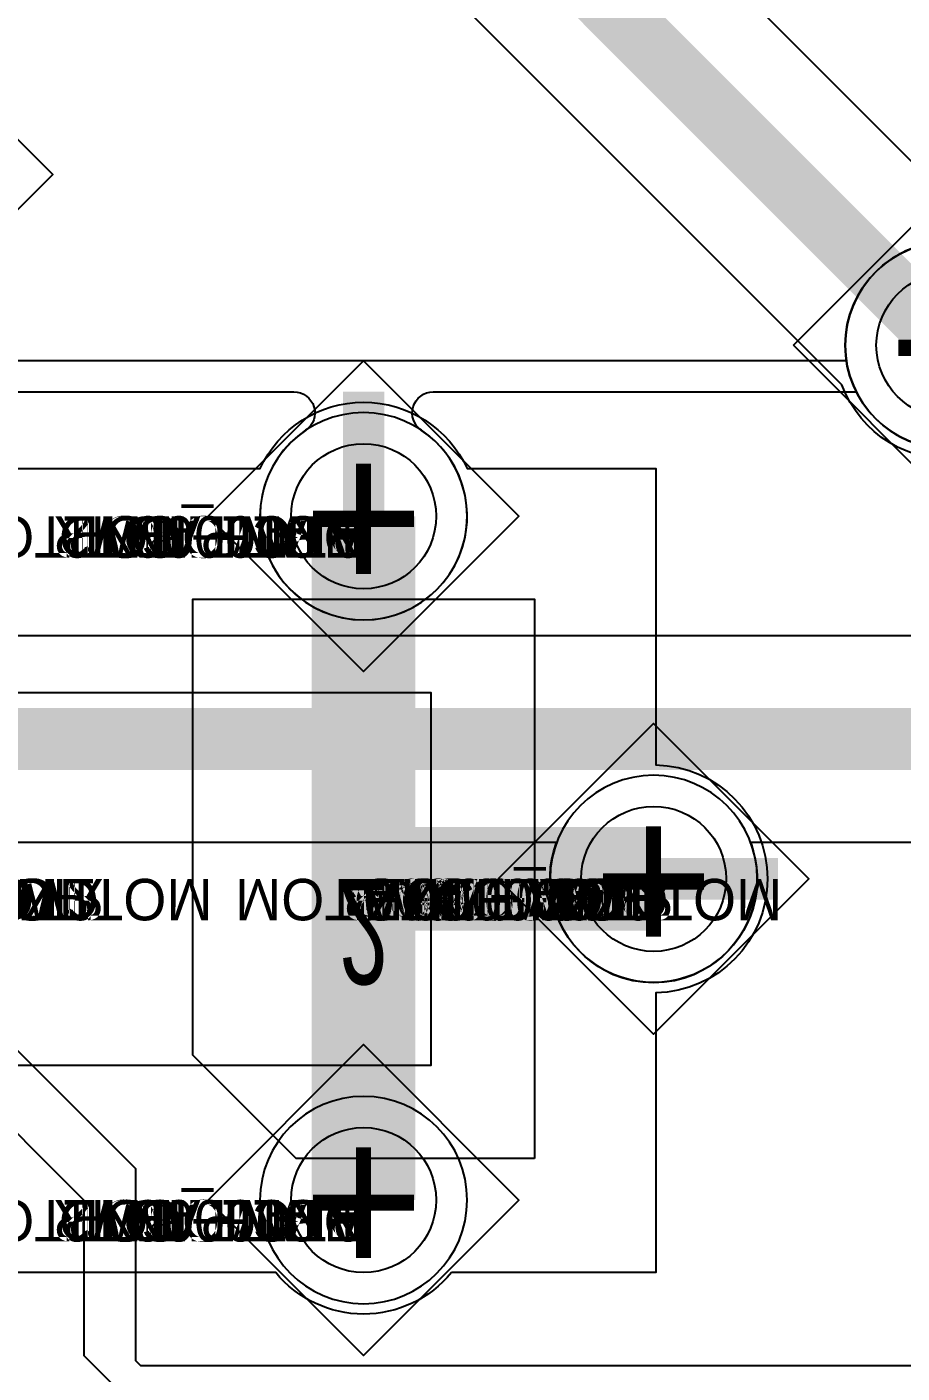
# Model space of a CAD drawing. Extents: x 0 to 323, y 0 to 320.
# Drawn here: x 52.89 to 57.11, y 205.42 to 211.92 of the extents above; entities that cross this region are included whole.
import ezdxf
from ezdxf.enums import TextEntityAlignment as Align

# ---------------------------------------------------------------- set-up
doc = ezdxf.new("R2010")
doc.units = 0
doc.header["$MEASUREMENT"] = 0
doc.layers.get('0').update_dxf_attribs({"linetype": 'CONTINUOUS'})
for name, color, linetype in [('CDN_FIGURES', 7, 'CONTINUOUS'), ('ETCH_BOTTOM', 7, 'CONTINUOUS'), ('ETCH_GND', 3, 'CONTINUOUS'), ('ETCH_INT1', 4, 'CONTINUOUS'), ('ETCH_INT2', 5, 'CONTINUOUS'), ('ETCH_PWR', 6, 'CONTINUOUS'), ('ETCH_TOP', 2, 'CONTINUOUS'), ('MANUFACTURING_NCLEGEND-1-6', 8, 'CONTINUOUS'), ('PACKAGE_GEOMETRY_ASSEMBLY_TOP', 11, 'CONTINUOUS'), ('PACKAGE_GEOMETRY_PIN_NUMBER', 9, 'CONTINUOUS')]:
    doc.layers.add(name, color=color, linetype=linetype)

# ---------------------------------------------------------------- blocks, each defined once
blk = doc.blocks.new('PAD_INFO')
for tag in ['SHAPE_TYPE', 'PAD_HEIGHT', 'PAD_LAYER', 'PAD_TYPE', 'PAD_WIDTH']:
    blk.add_attdef(tag, (0, 0), '', height=0.2)
at = {"flags": 2}
blk.add_attdef('CDN_TYPE', (0, 0), '', height=0.2, dxfattribs=at)
blk = doc.blocks.new('DRILL_INFO')
at = {"flags": 2}
blk.add_attdef('CDN_TYPE', (0, 0), '', height=0.2, dxfattribs=at)
for tag in ['FSHAPE', 'FCHAR', 'DRILL_HEIGHT', 'DIAMETER', 'PLATED', 'DRILL_WIDTH']:
    blk.add_attdef(tag, (0, 0), '', height=0.2)
blk = doc.blocks.new('VIA0700X0300')
at = {"layer": 'ETCH_BOTTOM'}
blk.add_circle((0, 0), 0.35, dxfattribs=at)
at = {"layer": 'ETCH_GND'}
blk.add_circle((0, 0), 0.35, dxfattribs=at)
at = {"layer": 'ETCH_INT1'}
blk.add_circle((0, 0), 0.35, dxfattribs=at)
at = {"layer": 'ETCH_INT2'}
blk.add_circle((0, 0), 0.35, dxfattribs=at)
at = {"layer": 'ETCH_PWR'}
blk.add_circle((0, 0), 0.35, dxfattribs=at)
at = {"layer": 'ETCH_TOP'}
blk.add_circle((0, 0), 0.35, dxfattribs=at)
ref = blk.add_blockref('PAD_INFO', (0, 0))
ref.add_attrib('PAD_LAYER', 'ETCH_TOP', (0, 0), dxfattribs={"height": 0.2})
ref.add_attrib('SHAPE_TYPE', 'NULL', (0, 0), dxfattribs={"height": 0.2})
ref.add_attrib('PAD_TYPE', 'ANTIPAD', (0, 0), dxfattribs={"height": 0.2})
ref.add_attrib('PAD_WIDTH', '0.000000', (0, 0), dxfattribs={"height": 0.2})
ref.add_attrib('PAD_HEIGHT', '0.000000', (0, 0), dxfattribs={"height": 0.2})
ref = blk.add_blockref('PAD_INFO', (0, 0))
ref.add_attrib('PAD_LAYER', 'ETCH_GND', (0, 0), dxfattribs={"height": 0.2})
ref.add_attrib('SHAPE_TYPE', 'NULL', (0, 0), dxfattribs={"height": 0.2})
ref.add_attrib('PAD_TYPE', 'ANTIPAD', (0, 0), dxfattribs={"height": 0.2})
ref.add_attrib('PAD_WIDTH', '0.000000', (0, 0), dxfattribs={"height": 0.2})
ref.add_attrib('PAD_HEIGHT', '0.000000', (0, 0), dxfattribs={"height": 0.2})
ref = blk.add_blockref('PAD_INFO', (0, 0))
ref.add_attrib('PAD_LAYER', 'ETCH_INT1', (0, 0), dxfattribs={"height": 0.2})
ref.add_attrib('SHAPE_TYPE', 'NULL', (0, 0), dxfattribs={"height": 0.2})
ref.add_attrib('PAD_TYPE', 'ANTIPAD', (0, 0), dxfattribs={"height": 0.2})
ref.add_attrib('PAD_WIDTH', '0.000000', (0, 0), dxfattribs={"height": 0.2})
ref.add_attrib('PAD_HEIGHT', '0.000000', (0, 0), dxfattribs={"height": 0.2})
ref = blk.add_blockref('PAD_INFO', (0, 0))
ref.add_attrib('PAD_LAYER', 'ETCH_INT2', (0, 0), dxfattribs={"height": 0.2})
ref.add_attrib('SHAPE_TYPE', 'NULL', (0, 0), dxfattribs={"height": 0.2})
ref.add_attrib('PAD_TYPE', 'ANTIPAD', (0, 0), dxfattribs={"height": 0.2})
ref.add_attrib('PAD_WIDTH', '0.000000', (0, 0), dxfattribs={"height": 0.2})
ref.add_attrib('PAD_HEIGHT', '0.000000', (0, 0), dxfattribs={"height": 0.2})
ref = blk.add_blockref('PAD_INFO', (0, 0))
ref.add_attrib('PAD_LAYER', 'ETCH_PWR', (0, 0), dxfattribs={"height": 0.2})
ref.add_attrib('SHAPE_TYPE', 'NULL', (0, 0), dxfattribs={"height": 0.2})
ref.add_attrib('PAD_TYPE', 'ANTIPAD', (0, 0), dxfattribs={"height": 0.2})
ref.add_attrib('PAD_WIDTH', '0.000000', (0, 0), dxfattribs={"height": 0.2})
ref.add_attrib('PAD_HEIGHT', '0.000000', (0, 0), dxfattribs={"height": 0.2})
ref = blk.add_blockref('PAD_INFO', (0, 0))
ref.add_attrib('PAD_LAYER', 'ETCH_BOTTOM', (0, 0), dxfattribs={"height": 0.2})
ref.add_attrib('SHAPE_TYPE', 'NULL', (0, 0), dxfattribs={"height": 0.2})
ref.add_attrib('PAD_TYPE', 'ANTIPAD', (0, 0), dxfattribs={"height": 0.2})
ref.add_attrib('PAD_WIDTH', '0.000000', (0, 0), dxfattribs={"height": 0.2})
ref.add_attrib('PAD_HEIGHT', '0.000000', (0, 0), dxfattribs={"height": 0.2})
ref = blk.add_blockref('PAD_INFO', (0, 0))
ref.add_attrib('PAD_LAYER', 'ETCH_TOP', (0, 0), dxfattribs={"height": 0.2})
ref.add_attrib('SHAPE_TYPE', 'NULL', (0, 0), dxfattribs={"height": 0.2})
ref.add_attrib('PAD_TYPE', 'THERMAL', (0, 0), dxfattribs={"height": 0.2})
ref.add_attrib('PAD_WIDTH', '0.000000', (0, 0), dxfattribs={"height": 0.2})
ref.add_attrib('PAD_HEIGHT', '0.000000', (0, 0), dxfattribs={"height": 0.2})
ref = blk.add_blockref('PAD_INFO', (0, 0))
ref.add_attrib('PAD_LAYER', 'ETCH_GND', (0, 0), dxfattribs={"height": 0.2})
ref.add_attrib('SHAPE_TYPE', 'NULL', (0, 0), dxfattribs={"height": 0.2})
ref.add_attrib('PAD_TYPE', 'THERMAL', (0, 0), dxfattribs={"height": 0.2})
ref.add_attrib('PAD_WIDTH', '0.000000', (0, 0), dxfattribs={"height": 0.2})
ref.add_attrib('PAD_HEIGHT', '0.000000', (0, 0), dxfattribs={"height": 0.2})
ref = blk.add_blockref('PAD_INFO', (0, 0))
ref.add_attrib('PAD_LAYER', 'ETCH_INT1', (0, 0), dxfattribs={"height": 0.2})
ref.add_attrib('SHAPE_TYPE', 'NULL', (0, 0), dxfattribs={"height": 0.2})
ref.add_attrib('PAD_TYPE', 'THERMAL', (0, 0), dxfattribs={"height": 0.2})
ref.add_attrib('PAD_WIDTH', '0.000000', (0, 0), dxfattribs={"height": 0.2})
ref.add_attrib('PAD_HEIGHT', '0.000000', (0, 0), dxfattribs={"height": 0.2})
ref = blk.add_blockref('PAD_INFO', (0, 0))
ref.add_attrib('PAD_LAYER', 'ETCH_INT2', (0, 0), dxfattribs={"height": 0.2})
ref.add_attrib('SHAPE_TYPE', 'NULL', (0, 0), dxfattribs={"height": 0.2})
ref.add_attrib('PAD_TYPE', 'THERMAL', (0, 0), dxfattribs={"height": 0.2})
ref.add_attrib('PAD_WIDTH', '0.000000', (0, 0), dxfattribs={"height": 0.2})
ref.add_attrib('PAD_HEIGHT', '0.000000', (0, 0), dxfattribs={"height": 0.2})
ref = blk.add_blockref('PAD_INFO', (0, 0))
ref.add_attrib('PAD_LAYER', 'ETCH_PWR', (0, 0), dxfattribs={"height": 0.2})
ref.add_attrib('SHAPE_TYPE', 'NULL', (0, 0), dxfattribs={"height": 0.2})
ref.add_attrib('PAD_TYPE', 'THERMAL', (0, 0), dxfattribs={"height": 0.2})
ref.add_attrib('PAD_WIDTH', '0.000000', (0, 0), dxfattribs={"height": 0.2})
ref.add_attrib('PAD_HEIGHT', '0.000000', (0, 0), dxfattribs={"height": 0.2})
ref = blk.add_blockref('PAD_INFO', (0, 0))
ref.add_attrib('PAD_LAYER', 'ETCH_BOTTOM', (0, 0), dxfattribs={"height": 0.2})
ref.add_attrib('SHAPE_TYPE', 'NULL', (0, 0), dxfattribs={"height": 0.2})
ref.add_attrib('PAD_TYPE', 'THERMAL', (0, 0), dxfattribs={"height": 0.2})
ref.add_attrib('PAD_WIDTH', '0.000000', (0, 0), dxfattribs={"height": 0.2})
ref.add_attrib('PAD_HEIGHT', '0.000000', (0, 0), dxfattribs={"height": 0.2})
ref = blk.add_blockref('PAD_INFO', (0, 0))
ref.add_attrib('PAD_LAYER', 'ETCH_TOP', (0, 0), dxfattribs={"height": 0.2})
ref.add_attrib('SHAPE_TYPE', 'CIRCLE', (0, 0), dxfattribs={"height": 0.2})
ref.add_attrib('PAD_TYPE', 'REGULAR', (0, 0), dxfattribs={"height": 0.2})
ref.add_attrib('PAD_WIDTH', '0.700000', (0, 0), dxfattribs={"height": 0.2})
ref.add_attrib('PAD_HEIGHT', '0.700000', (0, 0), dxfattribs={"height": 0.2})
ref = blk.add_blockref('PAD_INFO', (0, 0))
ref.add_attrib('PAD_LAYER', 'ETCH_GND', (0, 0), dxfattribs={"height": 0.2})
ref.add_attrib('SHAPE_TYPE', 'CIRCLE', (0, 0), dxfattribs={"height": 0.2})
ref.add_attrib('PAD_TYPE', 'REGULAR', (0, 0), dxfattribs={"height": 0.2})
ref.add_attrib('PAD_WIDTH', '0.700000', (0, 0), dxfattribs={"height": 0.2})
ref.add_attrib('PAD_HEIGHT', '0.700000', (0, 0), dxfattribs={"height": 0.2})
ref = blk.add_blockref('PAD_INFO', (0, 0))
ref.add_attrib('PAD_LAYER', 'ETCH_INT1', (0, 0), dxfattribs={"height": 0.2})
ref.add_attrib('SHAPE_TYPE', 'CIRCLE', (0, 0), dxfattribs={"height": 0.2})
ref.add_attrib('PAD_TYPE', 'REGULAR', (0, 0), dxfattribs={"height": 0.2})
ref.add_attrib('PAD_WIDTH', '0.700000', (0, 0), dxfattribs={"height": 0.2})
ref.add_attrib('PAD_HEIGHT', '0.700000', (0, 0), dxfattribs={"height": 0.2})
ref = blk.add_blockref('PAD_INFO', (0, 0))
ref.add_attrib('PAD_LAYER', 'ETCH_INT2', (0, 0), dxfattribs={"height": 0.2})
ref.add_attrib('SHAPE_TYPE', 'CIRCLE', (0, 0), dxfattribs={"height": 0.2})
ref.add_attrib('PAD_TYPE', 'REGULAR', (0, 0), dxfattribs={"height": 0.2})
ref.add_attrib('PAD_WIDTH', '0.700000', (0, 0), dxfattribs={"height": 0.2})
ref.add_attrib('PAD_HEIGHT', '0.700000', (0, 0), dxfattribs={"height": 0.2})
ref = blk.add_blockref('PAD_INFO', (0, 0))
ref.add_attrib('PAD_LAYER', 'ETCH_PWR', (0, 0), dxfattribs={"height": 0.2})
ref.add_attrib('SHAPE_TYPE', 'CIRCLE', (0, 0), dxfattribs={"height": 0.2})
ref.add_attrib('PAD_TYPE', 'REGULAR', (0, 0), dxfattribs={"height": 0.2})
ref.add_attrib('PAD_WIDTH', '0.700000', (0, 0), dxfattribs={"height": 0.2})
ref.add_attrib('PAD_HEIGHT', '0.700000', (0, 0), dxfattribs={"height": 0.2})
ref = blk.add_blockref('PAD_INFO', (0, 0))
ref.add_attrib('PAD_LAYER', 'ETCH_BOTTOM', (0, 0), dxfattribs={"height": 0.2})
ref.add_attrib('SHAPE_TYPE', 'CIRCLE', (0, 0), dxfattribs={"height": 0.2})
ref.add_attrib('PAD_TYPE', 'REGULAR', (0, 0), dxfattribs={"height": 0.2})
ref.add_attrib('PAD_WIDTH', '0.700000', (0, 0), dxfattribs={"height": 0.2})
ref.add_attrib('PAD_HEIGHT', '0.700000', (0, 0), dxfattribs={"height": 0.2})
ref = blk.add_blockref('DRILL_INFO', (0, 0))
ref.add_attrib('DIAMETER', '0.300000', (0, 0), dxfattribs={"height": 0.2})
ref.add_attrib('PLATED', 'PLATED', (0, 0), dxfattribs={"height": 0.2})
ref.add_attrib('FSHAPE', 'DIAMOND', (0, 0), dxfattribs={"height": 0.2})
ref.add_attrib('FCHAR', '+', (0, 0), dxfattribs={"height": 0.2})
ref.add_attrib('DRILL_WIDTH', '1.500000', (0, 0), dxfattribs={"height": 0.2})
ref.add_attrib('DRILL_HEIGHT', '1.500000', (0, 0), dxfattribs={"height": 0.2})
for tag in ['CDN_TYPE', 'PIN']:
    blk.add_attdef(tag, (0, 0), '', height=0.2)
at = {"flags": 2}
for tag in ['PSTKNAME', 'BBV']:
    blk.add_attdef(tag, (0, 0), '', height=0.2, dxfattribs=at)
blk = doc.blocks.new('FIGURE_DIAMOND')
at = {"layer": 'CDN_FIGURES'}
blk.add_lwpolyline([(-0.5, 0), (0, 0.5), (0.5, 0), (0, -0.5)], close=True, dxfattribs=at)
blk = doc.blocks.new('RC1650X2700TS_C1')
at = {"layer": 'ETCH_TOP'}
blk.add_lwpolyline([(0.825, 1.35), (-0.325, 1.35), (-0.825, 0.85), (-0.825, -1.35), (0.825, -1.35)], close=True, dxfattribs=at)
ref = blk.add_blockref('PAD_INFO', (0, 0))
ref.add_attrib('PAD_LAYER', 'ETCH_TOP', (0, 0), dxfattribs={"height": 0.2})
ref.add_attrib('SHAPE_TYPE', 'NULL', (0, 0), dxfattribs={"height": 0.2})
ref.add_attrib('PAD_TYPE', 'ANTIPAD', (0, 0), dxfattribs={"height": 0.2})
ref.add_attrib('PAD_WIDTH', '0.000000', (0, 0), dxfattribs={"height": 0.2})
ref.add_attrib('PAD_HEIGHT', '0.000000', (0, 0), dxfattribs={"height": 0.2})
ref = blk.add_blockref('PAD_INFO', (0, 0))
ref.add_attrib('PAD_LAYER', 'ETCH_GND', (0, 0), dxfattribs={"height": 0.2})
ref.add_attrib('SHAPE_TYPE', 'NULL', (0, 0), dxfattribs={"height": 0.2})
ref.add_attrib('PAD_TYPE', 'ANTIPAD', (0, 0), dxfattribs={"height": 0.2})
ref.add_attrib('PAD_WIDTH', '0.000000', (0, 0), dxfattribs={"height": 0.2})
ref.add_attrib('PAD_HEIGHT', '0.000000', (0, 0), dxfattribs={"height": 0.2})
ref = blk.add_blockref('PAD_INFO', (0, 0))
ref.add_attrib('PAD_LAYER', 'ETCH_INT1', (0, 0), dxfattribs={"height": 0.2})
ref.add_attrib('SHAPE_TYPE', 'NULL', (0, 0), dxfattribs={"height": 0.2})
ref.add_attrib('PAD_TYPE', 'ANTIPAD', (0, 0), dxfattribs={"height": 0.2})
ref.add_attrib('PAD_WIDTH', '0.000000', (0, 0), dxfattribs={"height": 0.2})
ref.add_attrib('PAD_HEIGHT', '0.000000', (0, 0), dxfattribs={"height": 0.2})
ref = blk.add_blockref('PAD_INFO', (0, 0))
ref.add_attrib('PAD_LAYER', 'ETCH_INT2', (0, 0), dxfattribs={"height": 0.2})
ref.add_attrib('SHAPE_TYPE', 'NULL', (0, 0), dxfattribs={"height": 0.2})
ref.add_attrib('PAD_TYPE', 'ANTIPAD', (0, 0), dxfattribs={"height": 0.2})
ref.add_attrib('PAD_WIDTH', '0.000000', (0, 0), dxfattribs={"height": 0.2})
ref.add_attrib('PAD_HEIGHT', '0.000000', (0, 0), dxfattribs={"height": 0.2})
ref = blk.add_blockref('PAD_INFO', (0, 0))
ref.add_attrib('PAD_LAYER', 'ETCH_PWR', (0, 0), dxfattribs={"height": 0.2})
ref.add_attrib('SHAPE_TYPE', 'NULL', (0, 0), dxfattribs={"height": 0.2})
ref.add_attrib('PAD_TYPE', 'ANTIPAD', (0, 0), dxfattribs={"height": 0.2})
ref.add_attrib('PAD_WIDTH', '0.000000', (0, 0), dxfattribs={"height": 0.2})
ref.add_attrib('PAD_HEIGHT', '0.000000', (0, 0), dxfattribs={"height": 0.2})
ref = blk.add_blockref('PAD_INFO', (0, 0))
ref.add_attrib('PAD_LAYER', 'ETCH_BOTTOM', (0, 0), dxfattribs={"height": 0.2})
ref.add_attrib('SHAPE_TYPE', 'NULL', (0, 0), dxfattribs={"height": 0.2})
ref.add_attrib('PAD_TYPE', 'ANTIPAD', (0, 0), dxfattribs={"height": 0.2})
ref.add_attrib('PAD_WIDTH', '0.000000', (0, 0), dxfattribs={"height": 0.2})
ref.add_attrib('PAD_HEIGHT', '0.000000', (0, 0), dxfattribs={"height": 0.2})
ref = blk.add_blockref('PAD_INFO', (0, 0))
ref.add_attrib('PAD_LAYER', 'ETCH_TOP', (0, 0), dxfattribs={"height": 0.2})
ref.add_attrib('SHAPE_TYPE', 'NULL', (0, 0), dxfattribs={"height": 0.2})
ref.add_attrib('PAD_TYPE', 'THERMAL', (0, 0), dxfattribs={"height": 0.2})
ref.add_attrib('PAD_WIDTH', '0.000000', (0, 0), dxfattribs={"height": 0.2})
ref.add_attrib('PAD_HEIGHT', '0.000000', (0, 0), dxfattribs={"height": 0.2})
ref = blk.add_blockref('PAD_INFO', (0, 0))
ref.add_attrib('PAD_LAYER', 'ETCH_GND', (0, 0), dxfattribs={"height": 0.2})
ref.add_attrib('SHAPE_TYPE', 'NULL', (0, 0), dxfattribs={"height": 0.2})
ref.add_attrib('PAD_TYPE', 'THERMAL', (0, 0), dxfattribs={"height": 0.2})
ref.add_attrib('PAD_WIDTH', '0.000000', (0, 0), dxfattribs={"height": 0.2})
ref.add_attrib('PAD_HEIGHT', '0.000000', (0, 0), dxfattribs={"height": 0.2})
ref = blk.add_blockref('PAD_INFO', (0, 0))
ref.add_attrib('PAD_LAYER', 'ETCH_INT1', (0, 0), dxfattribs={"height": 0.2})
ref.add_attrib('SHAPE_TYPE', 'NULL', (0, 0), dxfattribs={"height": 0.2})
ref.add_attrib('PAD_TYPE', 'THERMAL', (0, 0), dxfattribs={"height": 0.2})
ref.add_attrib('PAD_WIDTH', '0.000000', (0, 0), dxfattribs={"height": 0.2})
ref.add_attrib('PAD_HEIGHT', '0.000000', (0, 0), dxfattribs={"height": 0.2})
ref = blk.add_blockref('PAD_INFO', (0, 0))
ref.add_attrib('PAD_LAYER', 'ETCH_INT2', (0, 0), dxfattribs={"height": 0.2})
ref.add_attrib('SHAPE_TYPE', 'NULL', (0, 0), dxfattribs={"height": 0.2})
ref.add_attrib('PAD_TYPE', 'THERMAL', (0, 0), dxfattribs={"height": 0.2})
ref.add_attrib('PAD_WIDTH', '0.000000', (0, 0), dxfattribs={"height": 0.2})
ref.add_attrib('PAD_HEIGHT', '0.000000', (0, 0), dxfattribs={"height": 0.2})
ref = blk.add_blockref('PAD_INFO', (0, 0))
ref.add_attrib('PAD_LAYER', 'ETCH_PWR', (0, 0), dxfattribs={"height": 0.2})
ref.add_attrib('SHAPE_TYPE', 'NULL', (0, 0), dxfattribs={"height": 0.2})
ref.add_attrib('PAD_TYPE', 'THERMAL', (0, 0), dxfattribs={"height": 0.2})
ref.add_attrib('PAD_WIDTH', '0.000000', (0, 0), dxfattribs={"height": 0.2})
ref.add_attrib('PAD_HEIGHT', '0.000000', (0, 0), dxfattribs={"height": 0.2})
ref = blk.add_blockref('PAD_INFO', (0, 0))
ref.add_attrib('PAD_LAYER', 'ETCH_BOTTOM', (0, 0), dxfattribs={"height": 0.2})
ref.add_attrib('SHAPE_TYPE', 'NULL', (0, 0), dxfattribs={"height": 0.2})
ref.add_attrib('PAD_TYPE', 'THERMAL', (0, 0), dxfattribs={"height": 0.2})
ref.add_attrib('PAD_WIDTH', '0.000000', (0, 0), dxfattribs={"height": 0.2})
ref.add_attrib('PAD_HEIGHT', '0.000000', (0, 0), dxfattribs={"height": 0.2})
ref = blk.add_blockref('PAD_INFO', (0, 0))
ref.add_attrib('PAD_LAYER', 'ETCH_GND', (0, 0), dxfattribs={"height": 0.2})
ref.add_attrib('SHAPE_TYPE', 'NULL', (0, 0), dxfattribs={"height": 0.2})
ref.add_attrib('PAD_TYPE', 'REGULAR', (0, 0), dxfattribs={"height": 0.2})
ref.add_attrib('PAD_WIDTH', '0.000000', (0, 0), dxfattribs={"height": 0.2})
ref.add_attrib('PAD_HEIGHT', '0.000000', (0, 0), dxfattribs={"height": 0.2})
ref = blk.add_blockref('PAD_INFO', (0, 0))
ref.add_attrib('PAD_LAYER', 'ETCH_INT1', (0, 0), dxfattribs={"height": 0.2})
ref.add_attrib('SHAPE_TYPE', 'NULL', (0, 0), dxfattribs={"height": 0.2})
ref.add_attrib('PAD_TYPE', 'REGULAR', (0, 0), dxfattribs={"height": 0.2})
ref.add_attrib('PAD_WIDTH', '0.000000', (0, 0), dxfattribs={"height": 0.2})
ref.add_attrib('PAD_HEIGHT', '0.000000', (0, 0), dxfattribs={"height": 0.2})
ref = blk.add_blockref('PAD_INFO', (0, 0))
ref.add_attrib('PAD_LAYER', 'ETCH_INT2', (0, 0), dxfattribs={"height": 0.2})
ref.add_attrib('SHAPE_TYPE', 'NULL', (0, 0), dxfattribs={"height": 0.2})
ref.add_attrib('PAD_TYPE', 'REGULAR', (0, 0), dxfattribs={"height": 0.2})
ref.add_attrib('PAD_WIDTH', '0.000000', (0, 0), dxfattribs={"height": 0.2})
ref.add_attrib('PAD_HEIGHT', '0.000000', (0, 0), dxfattribs={"height": 0.2})
ref = blk.add_blockref('PAD_INFO', (0, 0))
ref.add_attrib('PAD_LAYER', 'ETCH_PWR', (0, 0), dxfattribs={"height": 0.2})
ref.add_attrib('SHAPE_TYPE', 'NULL', (0, 0), dxfattribs={"height": 0.2})
ref.add_attrib('PAD_TYPE', 'REGULAR', (0, 0), dxfattribs={"height": 0.2})
ref.add_attrib('PAD_WIDTH', '0.000000', (0, 0), dxfattribs={"height": 0.2})
ref.add_attrib('PAD_HEIGHT', '0.000000', (0, 0), dxfattribs={"height": 0.2})
ref = blk.add_blockref('PAD_INFO', (0, 0))
ref.add_attrib('PAD_LAYER', 'ETCH_BOTTOM', (0, 0), dxfattribs={"height": 0.2})
ref.add_attrib('SHAPE_TYPE', 'NULL', (0, 0), dxfattribs={"height": 0.2})
ref.add_attrib('PAD_TYPE', 'REGULAR', (0, 0), dxfattribs={"height": 0.2})
ref.add_attrib('PAD_WIDTH', '0.000000', (0, 0), dxfattribs={"height": 0.2})
ref.add_attrib('PAD_HEIGHT', '0.000000', (0, 0), dxfattribs={"height": 0.2})
ref = blk.add_blockref('DRILL_INFO', (0, 0))
ref.add_attrib('DIAMETER', '0.000000', (0, 0), dxfattribs={"height": 0.2})
ref.add_attrib('PLATED', 'PLATED', (0, 0), dxfattribs={"height": 0.2})
ref.add_attrib('FSHAPE', 'NULL', (0, 0), dxfattribs={"height": 0.2})
ref.add_attrib('DRILL_WIDTH', '0.000000', (0, 0), dxfattribs={"height": 0.2})
ref.add_attrib('DRILL_HEIGHT', '0.000000', (0, 0), dxfattribs={"height": 0.2})
ref = blk.add_blockref('PAD_INFO', (0, 0))
ref.add_attrib('PAD_LAYER', 'ETCH_TOP', (0, 0), dxfattribs={"height": 0.2})
ref.add_attrib('SHAPE_TYPE', 'SHAPE', (0, 0), dxfattribs={"height": 0.2})
ref.add_attrib('PAD_TYPE', 'REGULAR', (0, 0), dxfattribs={"height": 0.2})
ref.add_attrib('PAD_WIDTH', '1.650000', (0, 0), dxfattribs={"height": 0.2})
ref.add_attrib('PAD_HEIGHT', '2.700000', (0, 0), dxfattribs={"height": 0.2})
for tag in ['CDN_TYPE', 'PIN']:
    blk.add_attdef(tag, (0, 0), '', height=0.2)
at = {"flags": 2}
for tag in ['PSTKNAME', 'BBV']:
    blk.add_attdef(tag, (0, 0), '', height=0.2, dxfattribs=at)
blk = doc.blocks.new('RC1650X2700TS_C')
at = {"layer": 'ETCH_TOP'}
blk.add_lwpolyline([(-0.825, 1.35), (0.325, 1.35), (0.825, 0.85), (0.825, -1.35), (-0.825, -1.35)], close=True, dxfattribs=at)
ref = blk.add_blockref('PAD_INFO', (0, 0))
ref.add_attrib('PAD_LAYER', 'ETCH_TOP', (0, 0), dxfattribs={"height": 0.2})
ref.add_attrib('SHAPE_TYPE', 'NULL', (0, 0), dxfattribs={"height": 0.2})
ref.add_attrib('PAD_TYPE', 'ANTIPAD', (0, 0), dxfattribs={"height": 0.2})
ref.add_attrib('PAD_WIDTH', '0.000000', (0, 0), dxfattribs={"height": 0.2})
ref.add_attrib('PAD_HEIGHT', '0.000000', (0, 0), dxfattribs={"height": 0.2})
ref = blk.add_blockref('PAD_INFO', (0, 0))
ref.add_attrib('PAD_LAYER', 'ETCH_GND', (0, 0), dxfattribs={"height": 0.2})
ref.add_attrib('SHAPE_TYPE', 'NULL', (0, 0), dxfattribs={"height": 0.2})
ref.add_attrib('PAD_TYPE', 'ANTIPAD', (0, 0), dxfattribs={"height": 0.2})
ref.add_attrib('PAD_WIDTH', '0.000000', (0, 0), dxfattribs={"height": 0.2})
ref.add_attrib('PAD_HEIGHT', '0.000000', (0, 0), dxfattribs={"height": 0.2})
ref = blk.add_blockref('PAD_INFO', (0, 0))
ref.add_attrib('PAD_LAYER', 'ETCH_INT1', (0, 0), dxfattribs={"height": 0.2})
ref.add_attrib('SHAPE_TYPE', 'NULL', (0, 0), dxfattribs={"height": 0.2})
ref.add_attrib('PAD_TYPE', 'ANTIPAD', (0, 0), dxfattribs={"height": 0.2})
ref.add_attrib('PAD_WIDTH', '0.000000', (0, 0), dxfattribs={"height": 0.2})
ref.add_attrib('PAD_HEIGHT', '0.000000', (0, 0), dxfattribs={"height": 0.2})
ref = blk.add_blockref('PAD_INFO', (0, 0))
ref.add_attrib('PAD_LAYER', 'ETCH_INT2', (0, 0), dxfattribs={"height": 0.2})
ref.add_attrib('SHAPE_TYPE', 'NULL', (0, 0), dxfattribs={"height": 0.2})
ref.add_attrib('PAD_TYPE', 'ANTIPAD', (0, 0), dxfattribs={"height": 0.2})
ref.add_attrib('PAD_WIDTH', '0.000000', (0, 0), dxfattribs={"height": 0.2})
ref.add_attrib('PAD_HEIGHT', '0.000000', (0, 0), dxfattribs={"height": 0.2})
ref = blk.add_blockref('PAD_INFO', (0, 0))
ref.add_attrib('PAD_LAYER', 'ETCH_PWR', (0, 0), dxfattribs={"height": 0.2})
ref.add_attrib('SHAPE_TYPE', 'NULL', (0, 0), dxfattribs={"height": 0.2})
ref.add_attrib('PAD_TYPE', 'ANTIPAD', (0, 0), dxfattribs={"height": 0.2})
ref.add_attrib('PAD_WIDTH', '0.000000', (0, 0), dxfattribs={"height": 0.2})
ref.add_attrib('PAD_HEIGHT', '0.000000', (0, 0), dxfattribs={"height": 0.2})
ref = blk.add_blockref('PAD_INFO', (0, 0))
ref.add_attrib('PAD_LAYER', 'ETCH_BOTTOM', (0, 0), dxfattribs={"height": 0.2})
ref.add_attrib('SHAPE_TYPE', 'NULL', (0, 0), dxfattribs={"height": 0.2})
ref.add_attrib('PAD_TYPE', 'ANTIPAD', (0, 0), dxfattribs={"height": 0.2})
ref.add_attrib('PAD_WIDTH', '0.000000', (0, 0), dxfattribs={"height": 0.2})
ref.add_attrib('PAD_HEIGHT', '0.000000', (0, 0), dxfattribs={"height": 0.2})
ref = blk.add_blockref('PAD_INFO', (0, 0))
ref.add_attrib('PAD_LAYER', 'ETCH_TOP', (0, 0), dxfattribs={"height": 0.2})
ref.add_attrib('SHAPE_TYPE', 'NULL', (0, 0), dxfattribs={"height": 0.2})
ref.add_attrib('PAD_TYPE', 'THERMAL', (0, 0), dxfattribs={"height": 0.2})
ref.add_attrib('PAD_WIDTH', '0.000000', (0, 0), dxfattribs={"height": 0.2})
ref.add_attrib('PAD_HEIGHT', '0.000000', (0, 0), dxfattribs={"height": 0.2})
ref = blk.add_blockref('PAD_INFO', (0, 0))
ref.add_attrib('PAD_LAYER', 'ETCH_GND', (0, 0), dxfattribs={"height": 0.2})
ref.add_attrib('SHAPE_TYPE', 'NULL', (0, 0), dxfattribs={"height": 0.2})
ref.add_attrib('PAD_TYPE', 'THERMAL', (0, 0), dxfattribs={"height": 0.2})
ref.add_attrib('PAD_WIDTH', '0.000000', (0, 0), dxfattribs={"height": 0.2})
ref.add_attrib('PAD_HEIGHT', '0.000000', (0, 0), dxfattribs={"height": 0.2})
ref = blk.add_blockref('PAD_INFO', (0, 0))
ref.add_attrib('PAD_LAYER', 'ETCH_INT1', (0, 0), dxfattribs={"height": 0.2})
ref.add_attrib('SHAPE_TYPE', 'NULL', (0, 0), dxfattribs={"height": 0.2})
ref.add_attrib('PAD_TYPE', 'THERMAL', (0, 0), dxfattribs={"height": 0.2})
ref.add_attrib('PAD_WIDTH', '0.000000', (0, 0), dxfattribs={"height": 0.2})
ref.add_attrib('PAD_HEIGHT', '0.000000', (0, 0), dxfattribs={"height": 0.2})
ref = blk.add_blockref('PAD_INFO', (0, 0))
ref.add_attrib('PAD_LAYER', 'ETCH_INT2', (0, 0), dxfattribs={"height": 0.2})
ref.add_attrib('SHAPE_TYPE', 'NULL', (0, 0), dxfattribs={"height": 0.2})
ref.add_attrib('PAD_TYPE', 'THERMAL', (0, 0), dxfattribs={"height": 0.2})
ref.add_attrib('PAD_WIDTH', '0.000000', (0, 0), dxfattribs={"height": 0.2})
ref.add_attrib('PAD_HEIGHT', '0.000000', (0, 0), dxfattribs={"height": 0.2})
ref = blk.add_blockref('PAD_INFO', (0, 0))
ref.add_attrib('PAD_LAYER', 'ETCH_PWR', (0, 0), dxfattribs={"height": 0.2})
ref.add_attrib('SHAPE_TYPE', 'NULL', (0, 0), dxfattribs={"height": 0.2})
ref.add_attrib('PAD_TYPE', 'THERMAL', (0, 0), dxfattribs={"height": 0.2})
ref.add_attrib('PAD_WIDTH', '0.000000', (0, 0), dxfattribs={"height": 0.2})
ref.add_attrib('PAD_HEIGHT', '0.000000', (0, 0), dxfattribs={"height": 0.2})
ref = blk.add_blockref('PAD_INFO', (0, 0))
ref.add_attrib('PAD_LAYER', 'ETCH_BOTTOM', (0, 0), dxfattribs={"height": 0.2})
ref.add_attrib('SHAPE_TYPE', 'NULL', (0, 0), dxfattribs={"height": 0.2})
ref.add_attrib('PAD_TYPE', 'THERMAL', (0, 0), dxfattribs={"height": 0.2})
ref.add_attrib('PAD_WIDTH', '0.000000', (0, 0), dxfattribs={"height": 0.2})
ref.add_attrib('PAD_HEIGHT', '0.000000', (0, 0), dxfattribs={"height": 0.2})
ref = blk.add_blockref('PAD_INFO', (0, 0))
ref.add_attrib('PAD_LAYER', 'ETCH_GND', (0, 0), dxfattribs={"height": 0.2})
ref.add_attrib('SHAPE_TYPE', 'NULL', (0, 0), dxfattribs={"height": 0.2})
ref.add_attrib('PAD_TYPE', 'REGULAR', (0, 0), dxfattribs={"height": 0.2})
ref.add_attrib('PAD_WIDTH', '0.000000', (0, 0), dxfattribs={"height": 0.2})
ref.add_attrib('PAD_HEIGHT', '0.000000', (0, 0), dxfattribs={"height": 0.2})
ref = blk.add_blockref('PAD_INFO', (0, 0))
ref.add_attrib('PAD_LAYER', 'ETCH_INT1', (0, 0), dxfattribs={"height": 0.2})
ref.add_attrib('SHAPE_TYPE', 'NULL', (0, 0), dxfattribs={"height": 0.2})
ref.add_attrib('PAD_TYPE', 'REGULAR', (0, 0), dxfattribs={"height": 0.2})
ref.add_attrib('PAD_WIDTH', '0.000000', (0, 0), dxfattribs={"height": 0.2})
ref.add_attrib('PAD_HEIGHT', '0.000000', (0, 0), dxfattribs={"height": 0.2})
ref = blk.add_blockref('PAD_INFO', (0, 0))
ref.add_attrib('PAD_LAYER', 'ETCH_INT2', (0, 0), dxfattribs={"height": 0.2})
ref.add_attrib('SHAPE_TYPE', 'NULL', (0, 0), dxfattribs={"height": 0.2})
ref.add_attrib('PAD_TYPE', 'REGULAR', (0, 0), dxfattribs={"height": 0.2})
ref.add_attrib('PAD_WIDTH', '0.000000', (0, 0), dxfattribs={"height": 0.2})
ref.add_attrib('PAD_HEIGHT', '0.000000', (0, 0), dxfattribs={"height": 0.2})
ref = blk.add_blockref('PAD_INFO', (0, 0))
ref.add_attrib('PAD_LAYER', 'ETCH_PWR', (0, 0), dxfattribs={"height": 0.2})
ref.add_attrib('SHAPE_TYPE', 'NULL', (0, 0), dxfattribs={"height": 0.2})
ref.add_attrib('PAD_TYPE', 'REGULAR', (0, 0), dxfattribs={"height": 0.2})
ref.add_attrib('PAD_WIDTH', '0.000000', (0, 0), dxfattribs={"height": 0.2})
ref.add_attrib('PAD_HEIGHT', '0.000000', (0, 0), dxfattribs={"height": 0.2})
ref = blk.add_blockref('PAD_INFO', (0, 0))
ref.add_attrib('PAD_LAYER', 'ETCH_BOTTOM', (0, 0), dxfattribs={"height": 0.2})
ref.add_attrib('SHAPE_TYPE', 'NULL', (0, 0), dxfattribs={"height": 0.2})
ref.add_attrib('PAD_TYPE', 'REGULAR', (0, 0), dxfattribs={"height": 0.2})
ref.add_attrib('PAD_WIDTH', '0.000000', (0, 0), dxfattribs={"height": 0.2})
ref.add_attrib('PAD_HEIGHT', '0.000000', (0, 0), dxfattribs={"height": 0.2})
ref = blk.add_blockref('DRILL_INFO', (0, 0))
ref.add_attrib('DIAMETER', '0.000000', (0, 0), dxfattribs={"height": 0.2})
ref.add_attrib('PLATED', 'PLATED', (0, 0), dxfattribs={"height": 0.2})
ref.add_attrib('FSHAPE', 'NULL', (0, 0), dxfattribs={"height": 0.2})
ref.add_attrib('DRILL_WIDTH', '0.000000', (0, 0), dxfattribs={"height": 0.2})
ref.add_attrib('DRILL_HEIGHT', '0.000000', (0, 0), dxfattribs={"height": 0.2})
ref = blk.add_blockref('PAD_INFO', (0, 0))
ref.add_attrib('PAD_LAYER', 'ETCH_TOP', (0, 0), dxfattribs={"height": 0.2})
ref.add_attrib('SHAPE_TYPE', 'SHAPE', (0, 0), dxfattribs={"height": 0.2})
ref.add_attrib('PAD_TYPE', 'REGULAR', (0, 0), dxfattribs={"height": 0.2})
ref.add_attrib('PAD_WIDTH', '1.650000', (0, 0), dxfattribs={"height": 0.2})
ref.add_attrib('PAD_HEIGHT', '2.700000', (0, 0), dxfattribs={"height": 0.2})
for tag in ['CDN_TYPE', 'PIN']:
    blk.add_attdef(tag, (0, 0), '', height=0.2)
at = {"flags": 2}
for tag in ['PSTKNAME', 'BBV']:
    blk.add_attdef(tag, (0, 0), '', height=0.2, dxfattribs=at)
blk = doc.blocks.new('F94')
at = {"layer": 'PACKAGE_GEOMETRY_ASSEMBLY_TOP'}
blk.add_lwpolyline([(-0.325, -0.9), (3.075, -0.9), (3.075, 0.9), (-0.325, 0.9)], close=True, dxfattribs=at)
at = {"layer": 'ETCH_TOP'}
ref = blk.add_blockref('RC1650X2700TS_C', (0, 0), dxfattribs=at)
ref.add_attrib('CDN_TYPE', 'PIN', (0, 0), dxfattribs={"height": 0.2})
ref.add_attrib('PIN', '1', (0, 0), dxfattribs={"height": 0.2})
blk.add_blockref('RC1650X2700TS_C1', (2.75, 0), dxfattribs=at)
at = {"flags": 2}
for tag in ['SYMBOL_TYPE', 'CDN_TYPE', 'REFDES']:
    blk.add_attdef(tag, (0, 0), '', height=0.2, dxfattribs=at)

msp = doc.modelspace()

# ---------------------------------------------------------------- linework, layer by layer
at = {"layer": 'ETCH_BOTTOM'}
for points in [[(51.7127, 216.9126), (51.7127, 216.7126), (52.2005, 216.2248, -6.572208), (52.4319, 215.9934), (57.5292, 210.8962, -1.558206), (56.8219, 210.1889), (50.7125, 216.2984), (50.7125, 216.4984), (50.6971, 216.5138, -2.257597), (50.1209, 217.09), (48.686, 218.5248, -1.558206), (49.3933, 219.2321)], [(54.9369, 205.9054, -0.471344), (54.0883, 205.9054), (53.9597, 205.9054), (53.9596, 205.9055), (52.3156, 205.9055), (52.3155, 205.9054), (50.3875, 205.9054), (50.3875, 206.1006, -0.830627), (50.3875, 207.2804), (50.3875, 209.7056), (50.4526, 209.7056), (50.4526, 209.7855), (54.0129, 209.7855, -0.640566), (55.0123, 209.7855), (55.9226, 209.7855), (55.9226, 208.3555, -0.981983), (55.9226, 207.2555), (55.9226, 205.9055), (55.8877, 205.9055), (55.8877, 205.9054)]]:
    msp.add_lwpolyline(points, format="xyb", close=True, dxfattribs=at)
for points in [[(48.8776, 219.0405, 0.3, 0.3, 0), (51.2126, 216.7055, 0.3, 0.3, 0), (51.2126, 216.5055, 0.3, 0.3, 0), (57.3376, 210.3805, 0.3, 0.3, 0)], [(54.5126, 209.5555, 0.2, 0.2, 0), (54.5126, 210.1563, 0.2, 0.2, 0)], [(54.5126, 207.8055, 0.5, 0.5, 0), (54.5126, 209.5555, 0.5, 0.5, 0)], [(54.5126, 207.8055, 0.5, 0.5, 0), (55.9126, 207.8055, 0.5, 0.5, 0)], [(54.5126, 207.8055, 0.5, 0.5, 0), (54.5126, 206.2555, 0.5, 0.5, 0)], [(55.9126, 207.8055, 0.2, 0.2, 0), (56.5134, 207.8055, 0.2, 0.2, 0)]]:
    msp.add_lwpolyline(points, format="xyseb", dxfattribs=at)
at = {"layer": 'ETCH_GND'}
msp.add_lwpolyline([(57.8377, 210.3805, 1), (56.8375, 210.3805, 1)], format="xyb", close=True, dxfattribs=at)
at = {"layer": 'ETCH_INT1'}
for points in [[(57.8377, 210.3805, 1), (56.8375, 210.3805, 1)], [(55.0127, 209.5555, 1), (54.0125, 209.5555, 1)], [(55.0127, 206.2555, 1), (54.0125, 206.2555, 1)]]:
    msp.add_lwpolyline(points, format="xyb", close=True, dxfattribs=at)
for points, format in [([(13.7719, 199.152), (14.5755, 199.9556), (15.2576, 199.9556, -2.357659), (16.7676, 199.9556), (17.9055, 199.9556), (27.4555, 209.5056), (29.1575, 209.5056, -1.009846), (30.1577, 209.5056), (36.1485, 209.5056, -70.921901), (36.1767, 209.5056), (43.5124, 209.5056, -1.999001), (44.3128, 209.5056), (47.1197, 209.5056), (47.4615, 209.1638, -1.380621), (48.3197, 208.7556), (48.3555, 208.7556), (48.5805, 208.9806), (60.2612, 208.9806)], "xyb"), ([(101.3633, 208.5855, 0.3, 0.3, 0), (74.9526, 208.5855, 0.3, 0.3, 0), (74.5626, 208.9755, 0.3, 0.3, 0), (61.5619, 208.9755, 0.3, 0.3, 0), (61.5319, 209.0055, 0.3, 0.3, 0), (60.9933, 209.0055, 0.3, 0.3, 0), (60.6126, 208.6248, 0.3, 0.3, 0), (60.6126, 208.5824, 0.3, 0.3, 0), (60.5107, 208.4805, 0.3, 0.3, 0), (48.7876, 208.4805, 0.3, 0.3, 0), (48.5626, 208.2555, 0.3, 0.3, 0), (47.6626, 208.2555, 0.3, 0.3, 0), (46.9126, 209.0055, 0.3, 0.3, 0), (30.0719, 209.0055, 0.3, 0.3, 0), (29.9269, 208.8605, 0.3, 0.3, 0), (29.3883, 208.8605, 0.3, 0.3, 0), (29.2433, 209.0055, 0.3, 0.3, 0), (27.6626, 209.0055, 0.3, 0.3, 0), (18.1126, 199.4555, 0.3, 0.3, 0), (14.7826, 199.4555, 0.3, 0.3, 0), (13.4726, 198.1455, 0.3, 0.3, 0)], "xyseb"), ([(60.5107, 207.9804), (56.3811, 207.9804, -1.440731), (55.4441, 207.9804), (48.9947, 207.9804), (48.7697, 207.7554), (47.4555, 207.7554), (46.7055, 208.5054), (42.9629, 208.5054, -2.997003), (42.3623, 208.5054), (30.279, 208.5054), (30.134, 208.3604), (29.1812, 208.3604), (29.0362, 208.5054), (27.8697, 208.5054), (18.3197, 198.9554)], "xyb")]:
    msp.add_lwpolyline(points, format=format, dxfattribs=at)
at = {"layer": 'ETCH_INT2'}
for points in [[(57.8377, 210.3805, 1), (56.8375, 210.3805, 1)], [(55.0127, 209.5555, 1), (54.0125, 209.5555, 1)], [(56.4127, 207.8055, 1), (55.4125, 207.8055, 1)], [(55.0127, 206.2555, 1), (54.0125, 206.2555, 1)]]:
    msp.add_lwpolyline(points, format="xyb", close=True, dxfattribs=at)
at = {"layer": 'ETCH_PWR'}
for points in [[(57.8321, 210.3056, 1.162872), (56.8431, 210.3056), (40.3457, 210.3056, 0.577293), (39.4795, 210.3056), (36.5626, 210.3056, 0.4999), (35.7626, 210.3056), (27.0625, 210.3056), (27.0625, 206.2554), (27.1127, 206.2554), (27.1626, 206.2055), (30.1626, 206.2055), (30.1626, 201.7555), (31.5126, 200.4055), (47.7855, 200.4055, 0.73386), (48.7397, 200.4055), (50.2542, 200.4055, 0.654735), (51.171, 200.4055), (84.1295, 200.4055, 1.731876)], [(44.4603, 210.1555), (54.1761, 210.1555, -0.739728), (54.2329, 209.97, 3.269726), (54.7923, 209.97, -0.739728), (54.8491, 210.1555), (56.89, 210.1555), (56.9047, 210.1302, 0.576929), (57.7705, 210.1302)], [(66.1125, 200.7555), (51.1897, 200.7555, 0.73386), (50.2355, 200.7555), (48.721, 200.7555, 0.654735), (47.8042, 200.7555), (32.571, 200.7555, 1.527335), (31.6542, 200.7555), (31.5126, 200.7555), (30.3626, 201.9055), (30.3626, 205.9055), (31.7626, 207.3055), (33.5626, 207.3055), (35.7126, 205.1555), (48.3126, 205.1555), (49.3626, 206.2055), (49.3626, 207.3555), (49.4126, 207.4055), (52.0126, 207.4055), (53.1626, 206.2555), (53.1626, 205.5055), (53.4626, 205.2055), (64.8126, 205.2055)]]:
    msp.add_lwpolyline(points, format="xyb", dxfattribs=at)
for points in [[(56.4127, 207.8055, 1), (55.4125, 207.8055, 1)], [(55.0127, 206.2555, 1), (54.0125, 206.2555, 1)]]:
    msp.add_lwpolyline(points, format="xyb", close=True, dxfattribs=at)
msp.add_lwpolyline([(64.6626, 205.4555), (53.437, 205.4555), (53.4126, 205.4799), (53.4126, 206.4055), (52.2126, 207.6055), (49.3126, 207.6055), (49.1626, 207.4555), (49.1626, 206.2299), (48.3882, 205.4555), (35.6626, 205.4555)], dxfattribs=at)
at = {"layer": 'ETCH_TOP'}
msp.add_lwpolyline([(57.3376, 209.8804, -1), (57.3376, 210.8806)], format="xyb", dxfattribs=at)

# ---------------------------------------------------------------- block references
at = {"xscale": -1, "rotation": 180}
msp.add_blockref('F94', (51.7626, 207.8055), dxfattribs=at)
at = {"layer": 'ETCH_TOP'}
msp.add_blockref('VIA0700X0300', (57.3376, 210.3805), dxfattribs=at)
at = {"layer": 'ETCH_TOP', "rotation": 180}
for p in [(54.5126, 209.5555), (55.9126, 207.8055), (54.5126, 206.2555)]:
    msp.add_blockref('VIA0700X0300', p, dxfattribs=at)
at = {"layer": 'MANUFACTURING_NCLEGEND-1-6', "xscale": 1.5, "yscale": 1.5}
for p in [(52.2626, 211.2055), (57.3376, 210.3805), (54.5126, 209.5555), (55.9126, 207.8055), (54.5126, 206.2555)]:
    msp.add_blockref('FIGURE_DIAMOND', p, dxfattribs=at)

# ---------------------------------------------------------------- texts
at = {"layer": 'MANUFACTURING_NCLEGEND-1-6'}
for p in [(57.3376, 210.3805), (54.5126, 209.5555), (55.9126, 207.8055), (54.5126, 206.2555)]:
    msp.add_text('+', height=0.75, dxfattribs=at).set_placement(p, align=Align.MIDDLE_CENTER)
at = {"layer": 'PACKAGE_GEOMETRY_PIN_NUMBER', "text_generation_flag": 2, "width": 0.649606}
msp.add_text('2', height=0.508, rotation=180, dxfattribs=at).set_placement((54.5126, 207.8055), align=Align.CENTER)

doc.saveas('drawing.dxf')
